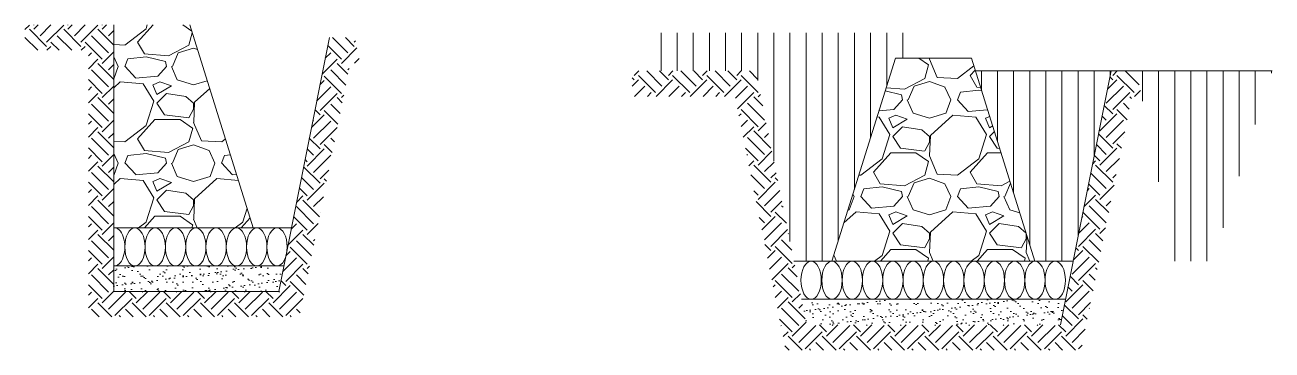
# Model space of a CAD drawing. Header units: millimetres. Extents: x -12161372 to 46643, y -9506984 to 15358.
# Drawn here: x 30855.9 to 31347.4, y 4198.2 to 4326.4 of the extents above; entities that cross this region are included whole.
import ezdxf

# ---------------------------------------------------------------- set-up
doc = ezdxf.new("R2010")
doc.units = ezdxf.units.MM
doc.layers.add('pondasi', color=7, linetype='Continuous', lineweight=13)

msp = doc.modelspace()

# ---------------------------------------------------------------- hatches: boundary and pattern name
at = {"layer": 'pondasi'}
h = msp.add_hatch(dxfattribs=at)
h.set_pattern_fill('EARTH', color=256, scale=1.5, angle=45)
h.set_pattern_definition([(45, (25220.331, 5181.681), (0, 13.470384), [9.525, -9.525]), (45, (25217.805, 5184.207), (0, 13.470384), [9.525, -9.525]), (45, (25215.28, 5186.733), (0, 13.470384), [9.525, -9.525]), (135, (25215.28, 5188.416), (-13.470384, 0), [9.525, -9.525]), (135, (25217.805, 5190.942), (-13.470384, 0), [9.525, -9.525]), (135, (25220.331, 5193.468), (-13.470384, 0), [9.525, -9.525])])
h.paths.add_polyline_path([(30984.099, 4311.353), (30987.919, 4311.264), (30985.901, 4321.353), (30975.901, 4321.353), (30955.901, 4221.353), (30890.901, 4221.353), (30890.901, 4326.353), (30855.901, 4326.353), (30855.901, 4316.353), (30880.901, 4316.353), (30880.901, 4211.353), (30964.099, 4211.353)])
h = msp.add_hatch(dxfattribs=at)
h.set_pattern_fill('GRAVEL', color=256, scale=1.5)
h.set_pattern_definition([(228.01279, (26949.0614, 4271.6464), (-304.8, -342.9), [5.12582, -507.45725]), (184.96974, (26945.6324, 4267.8364), (457.1999998, 38.1000022), [8.79607, -870.81073]), (132.51045, (26936.8694, 4267.0744), (381.0000002, -419.0999999), [6.20222, -614.02084]), (267.27369, (26922.0104, 4257.5494), (38.1000001, 762), [8.01007, -792.99656]), (292.833654, (26921.6294, 4249.5484), (-190.5, 457.2), [7.8545, -777.59712]), (357.27369, (26924.6774, 4242.3094), (-762, 38.1000001), [8.01007, -792.99656]), (37.69424, (26932.6784, 4241.9284), (-495.3, -381.00000003), [10.5929, -1048.69673]), (72.25533, (26941.0604, 4248.4054), (266.70000007, 838.2), [10.0008, -990.07885]), (121.429566, (26944.1084, 4257.9304), (-304.80000004, 495.3), [8.0372, -795.6832]), (175.23636, (26939.9174, 4264.7884), (419.1, -38.1), [9.1757, -449.60905]), (222.397438, (26930.7734, 4265.5504), (-457.2, -419.1), [11.86617, -1174.7516]), (138.81407, (26959.7294, 4257.1684), (-266.7, 228.6), [4.05007, -400.9585]), (171.469234, (26956.6814, 4259.8354), (495.3, -76.1999999), [7.70523, -762.8196]), (225, (26949.061, 4260.978), (-5e-15, -38.1), [5.38814, -48.4934]), (203.19859, (26946.3944, 4265.5504), (190.5, 76.2), [2.90162, -287.25934]), (291.8014, (26943.7274, 4264.4074), (-38.1, 114.3), [4.1035, -201.0713]), (30.96376, (26945.2514, 4260.5974), (114.3, 76.2), [6.6648, -215.49447]), (161.56505, (26950.966, 4264.026), (76.2, -38.1), [4.8193, -115.66347]), (16.38954, (26921.6294, 4264.4074), (381, 114.3), [6.75132, -668.3824]), (70.346176, (26928.1064, 4266.3124), (-152.4, -419.1), [5.66398, -560.73324]), (293.19859, (26950.9664, 4271.6464), (-76.2, 190.5), [5.8032, -284.35775]), (343.61046, (26953.2524, 4266.3124), (-381, 114.3), [6.75132, -668.3824]), (339.44395, (26921.6294, 4240.7854), (-190.5, 76.2), [6.51053, -319.016]), (294.77514, (26927.7254, 4238.4994), (-190.5000002, 419.0999999), [5.45508, -540.0539]), (66.80141, (26951.3474, 4233.5464), (76.2, 190.5), [5.8032, -284.35775]), (17.354025, (26953.6334, 4238.8804), (-495.3, -152.4), [6.38674, -632.28564]), (69.44395, (26932.6784, 4233.5464), (-76.2, -190.5), [3.25526, -322.27128]), (101.30993, (26949.0614, 4233.5464), (-38.1, 152.4), [1.94272, -192.32992]), (165.96376, (26948.68, 4235.451), (114.3, -38.1), [7.8545, -149.23582]), (186.009006, (26941.0604, 4237.3564), (381, 38.1), [7.279, -720.62047]), (303.69007, (26945.251, 4257.168), (-38.1, 76.2), [5.49486, -131.87665]), (353.157227, (26948.2994, 4252.5964), (647.7, -76.19999997), [9.59335, -949.74014]), (60.9454, (26957.8244, 4251.4534), (-152.4, -266.7), [3.92262, -388.3409]), (90, (26959.73, 4254.882), (-38.1, 38.1), [2.286, -35.814]), (120.25644, (26940.2984, 4238.4994), (152.4, -266.7), [5.293, -524.0091]), (48.01279, (26937.6314, 4243.0714), (304.8, 342.9), [10.25164, -502.33143]), (0, (26944.49, 4250.69), (38.1, 38.1), [9.906, -28.194]), (325.304846, (26954.3954, 4250.6914), (381.0000001, -266.6999998), [6.02414, -596.38975]), (254.0546, (26959.3484, 4247.2624), (-38.1, -152.4), [5.54744, -271.82475]), (207.645975, (26957.8244, 4241.9284), (-723.9, -380.99999995), [9.03218, -894.18697]), (175.42608, (26949.8234, 4237.7374), (-495.3, 38.1), [9.55544, -945.9877])])
h.paths.add_polyline_path([(30890.901, 4326.353), (30920.901, 4326.353), (30945.901, 4246.353), (30890.901, 4246.353)])
h = msp.add_hatch(dxfattribs=at)
h.set_pattern_fill('ANSI31', color=256, scale=2, angle=45)
h.set_pattern_definition([(90, (24470.863, 4220.407), (-6.35, 0), [])])
h.paths.add_polyline_path([(31143.966, 4308.213), (31104.466, 4308.213), (31104.466, 4323.213), (31206.466, 4323.213), (31206.466, 4313.213), (31198.966, 4313.213), (31173.966, 4233.213), (31158.966, 4233.213)])
h = msp.add_hatch(dxfattribs=at)
h.set_pattern_fill('GRAVEL', color=256, scale=1.5)
h.set_pattern_definition([(228.012788, (24648.295, 4258.507), (-304.8, -342.9), [5.12582, -507.45725]), (184.96974, (24644.8661, 4254.697), (457.1999998, 38.10000217), [8.79607, -870.81073]), (132.510447, (24636.1031, 4253.935), (381.0000002, -419.09999985), [6.20222, -614.02084]), (267.27369, (24621.2441, 4244.41), (38.1000001, 762), [8.01007, -792.99656]), (292.833654, (24620.8631, 4236.409), (-190.5, 457.2), [7.8545, -777.59712]), (357.27369, (24623.9111, 4229.17), (-762, 38.1000001), [8.01007, -792.99656]), (37.69424, (24631.9121, 4228.789), (-495.29999998, -381.00000003), [10.5929, -1048.69673]), (72.255328, (24640.2941, 4235.266), (266.70000007, 838.19999998), [10.0008, -990.07885]), (121.429566, (24643.3421, 4244.791), (-304.80000004, 495.29999997), [8.0372, -795.68319]), (175.23636, (24639.151, 4251.649), (419.1, -38.1), [9.1757, -449.60905]), (222.397438, (24630.0071, 4252.411), (-457.19999999, -419.10000002), [11.86617, -1174.75159]), (138.814075, (24658.963, 4244.029), (-266.7, 228.6), [4.05007, -400.95849]), (171.469234, (24655.9151, 4246.696), (495.3, -76.1999999), [7.70523, -762.81958]), (225, (24648.295, 4247.84), (-5e-15, -38.1), [5.38814, -48.4934]), (203.19859, (24645.628, 4252.411), (190.5, 76.2), [2.90162, -287.25934]), (291.80141, (24642.961, 4251.268), (-38.1, 114.3), [4.10348, -201.0713]), (30.96376, (24644.485, 4247.458), (114.3, 76.2), [6.6648, -215.49447]), (161.56505, (24650.2, 4250.887), (76.2, -38.1), [4.8193, -115.66347]), (16.38954, (24620.8631, 4251.268), (381, 114.3), [6.75132, -668.3824]), (70.346176, (24627.3401, 4253.173), (-152.4, -419.1), [5.66398, -560.73324]), (293.19859, (24650.2, 4258.507), (-76.2, 190.5), [5.8032, -284.35775]), (343.61046, (24652.4861, 4253.173), (-381, 114.3), [6.75132, -668.3824]), (339.443955, (24620.863, 4227.646), (-190.5, 76.2), [6.51053, -319.01601]), (294.77514, (24626.9591, 4225.36), (-190.5000002, 419.0999999), [5.45508, -540.0539]), (66.80141, (24650.581, 4220.407), (76.2, 190.5), [5.8032, -284.35775]), (17.354025, (24652.8671, 4225.741), (-495.3, -152.4), [6.38674, -632.28564]), (69.443955, (24631.912, 4220.407), (-76.2, -190.5), [3.25526, -322.27128]), (101.30993, (24648.295, 4220.407), (-38.1, 152.4), [1.94272, -192.32992]), (165.96376, (24647.914, 4222.312), (114.3, -38.1), [7.8545, -149.23582]), (186.009006, (24640.2941, 4224.217), (381, 38.1), [7.279, -720.62047]), (303.69007, (24644.485, 4244.029), (-38.1, 76.2), [5.49486, -131.87665]), (353.157227, (24647.5331, 4239.457), (647.7, -76.19999997), [9.59335, -949.74014]), (60.945396, (24657.058, 4238.314), (-152.4, -266.7), [3.92262, -388.34088]), (90, (24658.963, 4241.743), (-38.1, 38.1), [2.286, -35.814]), (120.256437, (24639.532, 4225.36), (152.4, -266.7), [5.293, -524.00911]), (48.012787, (24636.865, 4229.932), (304.8, 342.9), [10.25164, -502.33143]), (0, (24643.723, 4237.552), (38.1, 38.1), [9.906, -28.194]), (325.304846, (24653.6291, 4237.552), (381.00000014, -266.6999998), [6.02414, -596.38975]), (254.0546, (24658.582, 4234.123), (-38.1, -152.4), [5.54744, -271.82475]), (207.645975, (24657.0581, 4228.789), (-723.90000003, -380.99999995), [9.03218, -894.18697]), (175.42608, (24649.0571, 4224.598), (-495.3, 38.1), [9.55544, -945.9877])])
h.paths.add_polyline_path([(31173.966, 4233.213), (31253.966, 4233.213), (31228.966, 4313.213), (31198.966, 4313.213)])
h = msp.add_hatch(dxfattribs=at)
h.set_pattern_fill('EARTH', color=256, scale=1.5, angle=45)
h.set_pattern_definition([(45, (24778.396, 5168.542), (0, 13.470384), [9.525, -9.525]), (45, (24775.87, 5171.068), (0, 13.470384), [9.525, -9.525]), (45, (24773.3445, 5173.593), (0, 13.470384), [9.525, -9.525]), (135, (24773.3445, 5175.277), (-13.470384, 0), [9.525, -9.525]), (135, (24775.87, 5177.803), (-13.470384, 0), [9.525, -9.525]), (135, (24778.396, 5180.328), (-13.470384, 0), [9.525, -9.525])])
h.paths.add_polyline_path([(31292.164, 4298.213), (31295.984, 4298.124), (31293.966, 4308.213), (31283.966, 4308.213), (31263.966, 4208.213), (31163.966, 4208.213), (31143.966, 4308.213), (31095.216, 4308.213), (31095.216, 4298.213), (31135.768, 4298.213), (31155.768, 4198.213), (31272.164, 4198.213)])
at = {"layer": 'pondasi', "ltscale": 0.8}
h = msp.add_hatch(dxfattribs=at)
h.set_pattern_fill('ANSI31', color=256, scale=2, angle=45)
h.set_pattern_definition([(90, (21530.046, -13284.549), (-6.35, 0), [])])
h.paths.add_polyline_path([(31253.966, 4233.213), (31268.966, 4233.213), (31283.966, 4308.213), (31230.529, 4308.213)])
h.paths.add_polyline_path([(31308.966, 4233.213), (31323.966, 4233.213), (31347.404, 4308.213), (31293.966, 4308.213)])
at = {"layer": 'pondasi'}
h = msp.add_hatch(dxfattribs=at)
h.set_pattern_fill('AR-SAND', color=256, scale=0.1)
h.set_pattern_definition([(37.5, (26921.6294, 4233.5464), (-0.160003, 4.8941324), [0, -3.8608, 0, -4.318, 0, -4.1275]), (7.5, (26921.6294, 4233.5464), (4.495233, 7.168251), [0, -2.0828, 0, -3.4798, 0, -1.3335]), (327.5, (26918.5052, 4233.5464), (7.9099237, 0.014372), [0, -1.27, 0, -4.572, 0, -5.969]), (317.5, (26918.505, 4233.5464), (7.635565, 2.229293), [0, -0.635, 0, -2.9972, 0, -3.429])])
h.paths.add_polyline_path([(30890.901, 4221.353), (30890.901, 4231.353), (30957.901, 4231.353), (30955.901, 4221.353)])
h = msp.add_hatch(dxfattribs=at)
h.set_pattern_fill('AR-SAND', color=256, scale=0.1)
h.set_pattern_definition([(37.5, (24620.863, 4220.407), (-0.1600031, 4.8941324), [0, -3.8608, 0, -4.318, 0, -4.1275]), (7.5, (24620.863, 4220.407), (4.495233, 7.168251), [0, -2.0828, 0, -3.4798, 0, -1.3335]), (327.5, (24617.739, 4220.407), (7.9099237, 0.0143718), [0, -1.27, 0, -4.572, 0, -5.969]), (317.5, (24617.739, 4220.407), (7.6355645, 2.229293), [0, -0.635, 0, -2.9972, 0, -3.429])])
h.paths.add_polyline_path([(31163.966, 4208.213), (31161.966, 4218.213), (31265.966, 4218.213), (31263.966, 4208.213)])

# ---------------------------------------------------------------- linework, layer by layer
at = {"layer": 'pondasi', "ltscale": 0.8}
for p, q in [((30890.901, 4326.353), (30890.901, 4221.353)), ((30975.901, 4321.353), (30955.901, 4221.353)), ((31347.404, 4308.213), (31230.529, 4308.213)), ((31283.966, 4308.213), (31263.966, 4208.213)), ((30955.901, 4221.353), (30890.901, 4221.353))]:
    msp.add_line(p, q, dxfattribs=at)
at = {"layer": 'pondasi'}
for p, q in [((30920.901, 4326.353), (30945.901, 4246.353)), ((31173.966, 4233.213), (31198.966, 4313.213)), ((31198.966, 4313.213), (31228.966, 4313.213)), ((31228.966, 4313.213), (31253.966, 4233.213)), ((30890.901, 4246.353), (30960.901, 4246.353)), ((31158.966, 4233.213), (31268.966, 4233.213)), ((30890.901, 4231.353), (30957.901, 4231.353)), ((31161.966, 4218.213), (31265.966, 4218.213))]:
    msp.add_line(p, q, dxfattribs=at)
at = {"layer": 'pondasi', "extrusion": (0, 0, -1)}
msp.add_ellipse((30891.256, 4238.853), major_axis=(0, 7.5), ratio=0.5333333, start_param=6.1943071, end_param=9.5136562, dxfattribs=at)
for centre in [(30899.256, 4238.853), (31165.734, 4225.713), (31173.966, 4225.713), (31181.966, 4225.713), (31189.966, 4225.713), (31197.966, 4225.713), (31205.966, 4225.713)]:
    msp.add_ellipse(centre, major_axis=(0, 7.5), ratio=0.5333333, dxfattribs=at)
at = {"layer": 'pondasi'}
for centre in [(30907.256, 4238.853), (30915.256, 4238.853), (30923.256, 4238.853), (30931.256, 4238.853), (30939.256, 4238.853), (30947.256, 4238.853), (30955.256, 4238.853), (31213.966, 4225.713), (31221.966, 4225.713), (31229.966, 4225.713), (31237.966, 4225.713), (31245.966, 4225.713), (31253.966, 4225.713), (31261.966, 4225.713)]:
    msp.add_ellipse(centre, major_axis=(0, 7.5), ratio=0.5333333, dxfattribs=at)

doc.saveas('drawing.dxf')
